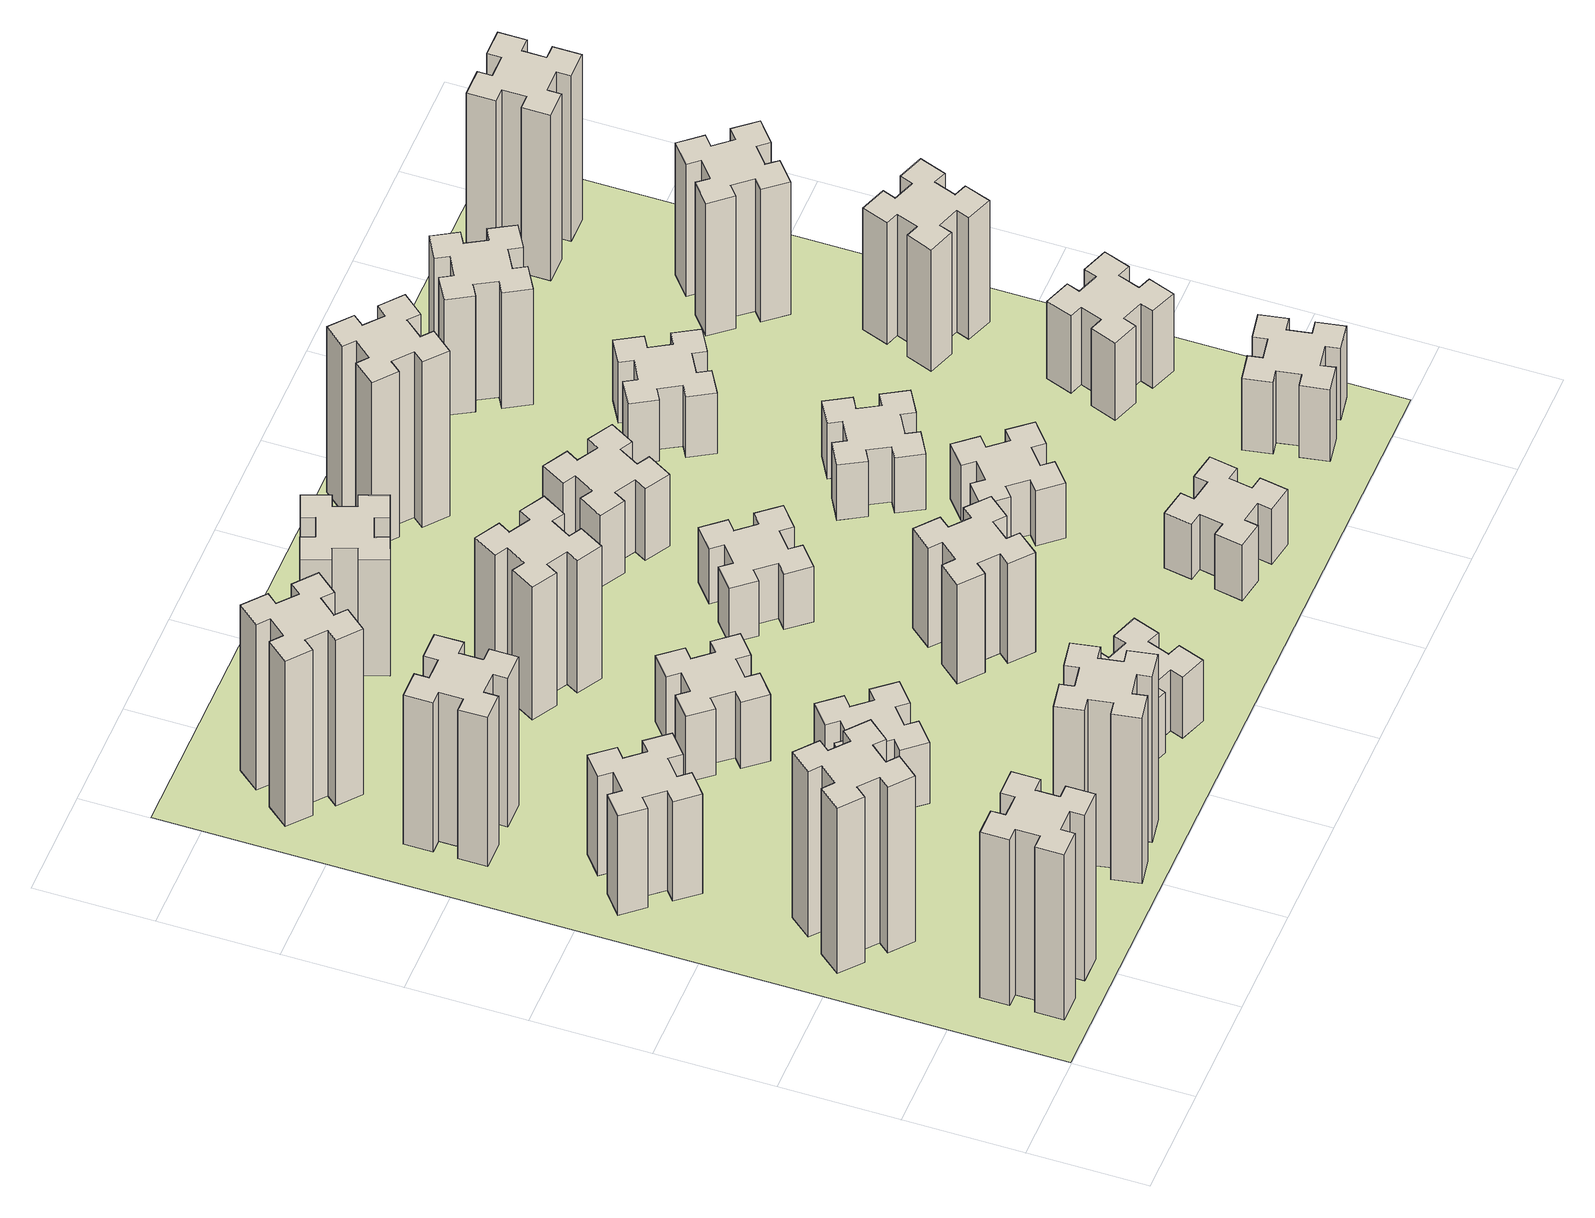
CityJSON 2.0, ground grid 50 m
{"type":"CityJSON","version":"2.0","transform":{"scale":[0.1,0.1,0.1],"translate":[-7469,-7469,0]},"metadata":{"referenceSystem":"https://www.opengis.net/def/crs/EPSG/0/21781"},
"CityObjects":{
"building1":{"type":"Building","attributes":{"class":"1000","function":"1000","usage":"1000","yearOfConstruction":2016,"roofType":"1000","measuredHeight":90,"storeysAboveGround":30,"storeysBelowGround":0},"geometry":[{"type":"Solid","lod":"1","boundaries":[[[[0,1,2,3,4,5,6,7,8,9,10,11,12,13,14,15,16,17,18,19]],[[17,16,20,21]],[[16,15,22,20]],[[15,14,23,22]],[[14,13,24,23]],[[13,12,25,24]],[[12,11,26,25]],[[11,10,27,26]],[[10,9,28,27]],[[9,8,29,28]],[[8,7,30,29]],[[7,6,31,30]],[[6,5,32,31]],[[5,4,33,32]],[[4,3,34,33]],[[3,2,35,34]],[[2,1,36,35]],[[1,0,37,36]],[[0,19,38,37]],[[19,18,39,38]],[[18,17,21,39]],[[24,25,26,27,28,29,30,31,32,33,34,35,36,37,38,39,21,20,22,23]]]]}]},
"building2":{"type":"Building","attributes":{"class":"1000","function":"1000","usage":"1000","yearOfConstruction":2016,"roofType":"1000","measuredHeight":90,"storeysAboveGround":30,"storeysBelowGround":0},"geometry":[{"type":"Solid","lod":"1","boundaries":[[[[40,41,42,43,44,45,46,47,48,49,50,51,52,53,54,55,56,57,58,59]],[[57,56,60,61]],[[56,55,62,60]],[[55,54,63,62]],[[54,53,64,63]],[[53,52,65,64]],[[52,51,66,65]],[[51,50,67,66]],[[50,49,68,67]],[[49,48,69,68]],[[48,47,70,69]],[[47,46,71,70]],[[46,45,72,71]],[[45,44,73,72]],[[44,43,74,73]],[[43,42,75,74]],[[42,41,76,75]],[[41,40,77,76]],[[40,59,78,77]],[[59,58,79,78]],[[58,57,61,79]],[[64,65,66,67,68,69,70,71,72,73,74,75,76,77,78,79,61,60,62,63]]]]}]},
"building3":{"type":"Building","attributes":{"class":"1000","function":"1000","usage":"1000","yearOfConstruction":2016,"roofType":"1000","measuredHeight":54,"storeysAboveGround":30,"storeysBelowGround":0},"geometry":[{"type":"Solid","lod":"1","boundaries":[[[[80,81,82,83,84,85,86,87,88,89,90,91,92,93,94,95,96,97,98,99]],[[97,96,100,101]],[[96,95,102,100]],[[95,94,103,102]],[[94,93,104,103]],[[93,92,105,104]],[[92,91,106,105]],[[91,90,107,106]],[[90,89,108,107]],[[89,88,109,108]],[[88,87,110,109]],[[87,86,111,110]],[[86,85,112,111]],[[85,84,113,112]],[[84,83,114,113]],[[83,82,115,114]],[[82,81,116,115]],[[81,80,117,116]],[[80,99,118,117]],[[99,98,119,118]],[[98,97,101,119]],[[104,105,106,107,108,109,110,111,112,113,114,115,116,117,118,119,101,100,102,103]]]]}]},
"building4":{"type":"Building","attributes":{"class":"1000","function":"1000","usage":"1000","yearOfConstruction":2016,"roofType":"1000","measuredHeight":81,"storeysAboveGround":30,"storeysBelowGround":0},"geometry":[{"type":"Solid","lod":"1","boundaries":[[[[120,121,122,123,124,125,126,127,128,129,130,131,132,133,134,135,136,137,138,139]],[[137,136,140,141]],[[136,135,142,140]],[[135,134,143,142]],[[134,133,144,143]],[[133,132,145,144]],[[132,131,146,145]],[[131,130,147,146]],[[130,129,148,147]],[[129,128,149,148]],[[128,127,150,149]],[[127,126,151,150]],[[126,125,152,151]],[[125,124,153,152]],[[124,123,154,153]],[[123,122,155,154]],[[122,121,156,155]],[[121,120,157,156]],[[120,139,158,157]],[[139,138,159,158]],[[138,137,141,159]],[[144,145,146,147,148,149,150,151,152,153,154,155,156,157,158,159,141,140,142,143]]]]}]},
"building5":{"type":"Building","attributes":{"class":"1000","function":"1000","usage":"1000","yearOfConstruction":2016,"roofType":"1000","measuredHeight":90,"storeysAboveGround":30,"storeysBelowGround":0},"geometry":[{"type":"Solid","lod":"1","boundaries":[[[[160,161,162,163,164,165,166,167,168,169,170,171,172,173,174,175,176,177,178,179]],[[177,176,180,181]],[[176,175,182,180]],[[175,174,183,182]],[[174,173,184,183]],[[173,172,185,184]],[[172,171,186,185]],[[171,170,187,186]],[[170,169,188,187]],[[169,168,189,188]],[[168,167,190,189]],[[167,166,191,190]],[[166,165,192,191]],[[165,164,193,192]],[[164,163,194,193]],[[163,162,195,194]],[[162,161,196,195]],[[161,160,197,196]],[[160,179,198,197]],[[179,178,199,198]],[[178,177,181,199]],[[184,185,186,187,188,189,190,191,192,193,194,195,196,197,198,199,181,180,182,183]]]]}]},
"building6":{"type":"Building","attributes":{"class":"1000","function":"1000","usage":"1000","yearOfConstruction":2016,"roofType":"1000","measuredHeight":90,"storeysAboveGround":30,"storeysBelowGround":0},"geometry":[{"type":"Solid","lod":"1","boundaries":[[[[200,201,202,203,204,205,206,207,208,209,210,211,212,213,214,215,216,217,218,219]],[[217,216,220,221]],[[216,215,222,220]],[[215,214,223,222]],[[214,213,224,223]],[[213,212,225,224]],[[212,211,226,225]],[[211,210,227,226]],[[210,209,228,227]],[[209,208,229,228]],[[208,207,230,229]],[[207,206,231,230]],[[206,205,232,231]],[[205,204,233,232]],[[204,203,234,233]],[[203,202,235,234]],[[202,201,236,235]],[[201,200,237,236]],[[200,219,238,237]],[[219,218,239,238]],[[218,217,221,239]],[[224,225,226,227,228,229,230,231,232,233,234,235,236,237,238,239,221,220,222,223]]]]}]},
"building7":{"type":"Building","attributes":{"class":"1000","function":"1000","usage":"1000","yearOfConstruction":2016,"roofType":"1000","measuredHeight":33,"storeysAboveGround":30,"storeysBelowGround":0},"geometry":[{"type":"Solid","lod":"1","boundaries":[[[[240,241,242,243,244,245,246,247,248,249,250,251,252,253,254,255,256,257,258,259]],[[257,256,260,261]],[[256,255,262,260]],[[255,254,263,262]],[[254,253,264,263]],[[253,252,265,264]],[[252,251,266,265]],[[251,250,267,266]],[[250,249,268,267]],[[249,248,269,268]],[[248,247,270,269]],[[247,246,271,270]],[[246,245,272,271]],[[245,244,273,272]],[[244,243,274,273]],[[243,242,275,274]],[[242,241,276,275]],[[241,240,277,276]],[[240,259,278,277]],[[259,258,279,278]],[[258,257,261,279]],[[264,265,266,267,268,269,270,271,272,273,274,275,276,277,278,279,261,260,262,263]]]]}]},
"building8":{"type":"Building","attributes":{"class":"1000","function":"1000","usage":"1000","yearOfConstruction":2016,"roofType":"1000","measuredHeight":36,"storeysAboveGround":30,"storeysBelowGround":0},"geometry":[{"type":"Solid","lod":"1","boundaries":[[[[280,281,282,283,284,285,286,287,288,289,290,291,292,293,294,295,296,297,298,299]],[[297,296,300,301]],[[296,295,302,300]],[[295,294,303,302]],[[294,293,304,303]],[[293,292,305,304]],[[292,291,306,305]],[[291,290,307,306]],[[290,289,308,307]],[[289,288,309,308]],[[288,287,310,309]],[[287,286,311,310]],[[286,285,312,311]],[[285,284,313,312]],[[284,283,314,313]],[[283,282,315,314]],[[282,281,316,315]],[[281,280,317,316]],[[280,299,318,317]],[[299,298,319,318]],[[298,297,301,319]],[[304,305,306,307,308,309,310,311,312,313,314,315,316,317,318,319,301,300,302,303]]]]}]},
"building9":{"type":"Building","attributes":{"class":"1000","function":"1000","usage":"1000","yearOfConstruction":2016,"roofType":"1000","measuredHeight":33,"storeysAboveGround":30,"storeysBelowGround":0},"geometry":[{"type":"Solid","lod":"1","boundaries":[[[[320,321,322,323,324,325,326,327,328,329,330,331,332,333,334,335,336,337,338,339]],[[337,336,340,341]],[[336,335,342,340]],[[335,334,343,342]],[[334,333,344,343]],[[333,332,345,344]],[[332,331,346,345]],[[331,330,347,346]],[[330,329,348,347]],[[329,328,349,348]],[[328,327,350,349]],[[327,326,351,350]],[[326,325,352,351]],[[325,324,353,352]],[[324,323,354,353]],[[323,322,355,354]],[[322,321,356,355]],[[321,320,357,356]],[[320,339,358,357]],[[339,338,359,358]],[[338,337,341,359]],[[344,345,346,347,348,349,350,351,352,353,354,355,356,357,358,359,341,340,342,343]]]]}]},
"building10":{"type":"Building","attributes":{"class":"1000","function":"1000","usage":"1000","yearOfConstruction":2016,"roofType":"1000","measuredHeight":72,"storeysAboveGround":30,"storeysBelowGround":0},"geometry":[{"type":"Solid","lod":"1","boundaries":[[[[360,361,362,363,364,365,366,367,368,369,370,371,372,373,374,375,376,377,378,379]],[[377,376,380,381]],[[376,375,382,380]],[[375,374,383,382]],[[374,373,384,383]],[[373,372,385,384]],[[372,371,386,385]],[[371,370,387,386]],[[370,369,388,387]],[[369,368,389,388]],[[368,367,390,389]],[[367,366,391,390]],[[366,365,392,391]],[[365,364,393,392]],[[364,363,394,393]],[[363,362,395,394]],[[362,361,396,395]],[[361,360,397,396]],[[360,379,398,397]],[[379,378,399,398]],[[378,377,381,399]],[[384,385,386,387,388,389,390,391,392,393,394,395,396,397,398,399,381,380,382,383]]]]}]},
"building11":{"type":"Building","attributes":{"class":"1000","function":"1000","usage":"1000","yearOfConstruction":2016,"roofType":"1000","measuredHeight":63,"storeysAboveGround":30,"storeysBelowGround":0},"geometry":[{"type":"Solid","lod":"1","boundaries":[[[[400,401,402,403,404,405,406,407,408,409,410,411,412,413,414,415,416,417,418,419]],[[417,416,420,421]],[[416,415,422,420]],[[415,414,423,422]],[[414,413,424,423]],[[413,412,425,424]],[[412,411,426,425]],[[411,410,427,426]],[[410,409,428,427]],[[409,408,429,428]],[[408,407,430,429]],[[407,406,431,430]],[[406,405,432,431]],[[405,404,433,432]],[[404,403,434,433]],[[403,402,435,434]],[[402,401,436,435]],[[401,400,437,436]],[[400,419,438,437]],[[419,418,439,438]],[[418,417,421,439]],[[424,425,426,427,428,429,430,431,432,433,434,435,436,437,438,439,421,420,422,423]]]]}]},
"building12":{"type":"Building","attributes":{"class":"1000","function":"1000","usage":"1000","yearOfConstruction":2016,"roofType":"1000","measuredHeight":54,"storeysAboveGround":30,"storeysBelowGround":0},"geometry":[{"type":"Solid","lod":"1","boundaries":[[[[440,441,442,443,444,445,446,447,448,449,450,451,452,453,454,455,456,457,458,459]],[[457,456,460,461]],[[456,455,462,460]],[[455,454,463,462]],[[454,453,464,463]],[[453,452,465,464]],[[452,451,466,465]],[[451,450,467,466]],[[450,449,468,467]],[[449,448,469,468]],[[448,447,470,469]],[[447,446,471,470]],[[446,445,472,471]],[[445,444,473,472]],[[444,443,474,473]],[[443,442,475,474]],[[442,441,476,475]],[[441,440,477,476]],[[440,459,478,477]],[[459,458,479,478]],[[458,457,461,479]],[[464,465,466,467,468,469,470,471,472,473,474,475,476,477,478,479,461,460,462,463]]]]}]},
"building13":{"type":"Building","attributes":{"class":"1000","function":"1000","usage":"1000","yearOfConstruction":2016,"roofType":"1000","measuredHeight":30,"storeysAboveGround":30,"storeysBelowGround":0},"geometry":[{"type":"Solid","lod":"1","boundaries":[[[[480,481,482,483,484,485,486,487,488,489,490,491,492,493,494,495,496,497,498,499]],[[497,496,500,501]],[[496,495,502,500]],[[495,494,503,502]],[[494,493,504,503]],[[493,492,505,504]],[[492,491,506,505]],[[491,490,507,506]],[[490,489,508,507]],[[489,488,509,508]],[[488,487,510,509]],[[487,486,511,510]],[[486,485,512,511]],[[485,484,513,512]],[[484,483,514,513]],[[483,482,515,514]],[[482,481,516,515]],[[481,480,517,516]],[[480,499,518,517]],[[499,498,519,518]],[[498,497,501,519]],[[504,505,506,507,508,509,510,511,512,513,514,515,516,517,518,519,501,500,502,503]]]]}]},
"building14":{"type":"Building","attributes":{"class":"1000","function":"1000","usage":"1000","yearOfConstruction":2016,"roofType":"1000","measuredHeight":39,"storeysAboveGround":30,"storeysBelowGround":0},"geometry":[{"type":"Solid","lod":"1","boundaries":[[[[520,521,522,523,524,525,526,527,528,529,530,531,532,533,534,535,536,537,538,539]],[[537,536,540,541]],[[536,535,542,540]],[[535,534,543,542]],[[534,533,544,543]],[[533,532,545,544]],[[532,531,546,545]],[[531,530,547,546]],[[530,529,548,547]],[[529,528,549,548]],[[528,527,550,549]],[[527,526,551,550]],[[526,525,552,551]],[[525,524,553,552]],[[524,523,554,553]],[[523,522,555,554]],[[522,521,556,555]],[[521,520,557,556]],[[520,539,558,557]],[[539,538,559,558]],[[538,537,541,559]],[[544,545,546,547,548,549,550,551,552,553,554,555,556,557,558,559,541,540,542,543]]]]}]},
"building15":{"type":"Building","attributes":{"class":"1000","function":"1000","usage":"1000","yearOfConstruction":2016,"roofType":"1000","measuredHeight":30,"storeysAboveGround":30,"storeysBelowGround":0},"geometry":[{"type":"Solid","lod":"1","boundaries":[[[[560,561,562,563,564,565,566,567,568,569,570,571,572,573,574,575,576,577,578,579]],[[577,576,580,581]],[[576,575,582,580]],[[575,574,583,582]],[[574,573,584,583]],[[573,572,585,584]],[[572,571,586,585]],[[571,570,587,586]],[[570,569,588,587]],[[569,568,589,588]],[[568,567,590,589]],[[567,566,591,590]],[[566,565,592,591]],[[565,564,593,592]],[[564,563,594,593]],[[563,562,595,594]],[[562,561,596,595]],[[561,560,597,596]],[[560,579,598,597]],[[579,578,599,598]],[[578,577,581,599]],[[584,585,586,587,588,589,590,591,592,593,594,595,596,597,598,599,581,580,582,583]]]]}]},
"building16":{"type":"Building","attributes":{"class":"1000","function":"1000","usage":"1000","yearOfConstruction":2016,"roofType":"1000","measuredHeight":90,"storeysAboveGround":30,"storeysBelowGround":0},"geometry":[{"type":"Solid","lod":"1","boundaries":[[[[600,601,602,603,604,605,606,607,608,609,610,611,612,613,614,615,616,617,618,619]],[[617,616,620,621]],[[616,615,622,620]],[[615,614,623,622]],[[614,613,624,623]],[[613,612,625,624]],[[612,611,626,625]],[[611,610,627,626]],[[610,609,628,627]],[[609,608,629,628]],[[608,607,630,629]],[[607,606,631,630]],[[606,605,632,631]],[[605,604,633,632]],[[604,603,634,633]],[[603,602,635,634]],[[602,601,636,635]],[[601,600,637,636]],[[600,619,638,637]],[[619,618,639,638]],[[618,617,621,639]],[[624,625,626,627,628,629,630,631,632,633,634,635,636,637,638,639,621,620,622,623]]]]}]},
"building17":{"type":"Building","attributes":{"class":"1000","function":"1000","usage":"1000","yearOfConstruction":2016,"roofType":"1000","measuredHeight":30,"storeysAboveGround":30,"storeysBelowGround":0},"geometry":[{"type":"Solid","lod":"1","boundaries":[[[[640,641,642,643,644,645,646,647,648,649,650,651,652,653,654,655,656,657,658,659]],[[657,656,660,661]],[[656,655,662,660]],[[655,654,663,662]],[[654,653,664,663]],[[653,652,665,664]],[[652,651,666,665]],[[651,650,667,666]],[[650,649,668,667]],[[649,648,669,668]],[[648,647,670,669]],[[647,646,671,670]],[[646,645,672,671]],[[645,644,673,672]],[[644,643,674,673]],[[643,642,675,674]],[[642,641,676,675]],[[641,640,677,676]],[[640,659,678,677]],[[659,658,679,678]],[[658,657,661,679]],[[664,665,666,667,668,669,670,671,672,673,674,675,676,677,678,679,661,660,662,663]]]]}]},
"building18":{"type":"Building","attributes":{"class":"1000","function":"1000","usage":"1000","yearOfConstruction":2016,"roofType":"1000","measuredHeight":30,"storeysAboveGround":30,"storeysBelowGround":0},"geometry":[{"type":"Solid","lod":"1","boundaries":[[[[680,681,682,683,684,685,686,687,688,689,690,691,692,693,694,695,696,697,698,699]],[[697,696,700,701]],[[696,695,702,700]],[[695,694,703,702]],[[694,693,704,703]],[[693,692,705,704]],[[692,691,706,705]],[[691,690,707,706]],[[690,689,708,707]],[[689,688,709,708]],[[688,687,710,709]],[[687,686,711,710]],[[686,685,712,711]],[[685,684,713,712]],[[684,683,714,713]],[[683,682,715,714]],[[682,681,716,715]],[[681,680,717,716]],[[680,699,718,717]],[[699,698,719,718]],[[698,697,701,719]],[[704,705,706,707,708,709,710,711,712,713,714,715,716,717,718,719,701,700,702,703]]]]}]},
"building19":{"type":"Building","attributes":{"class":"1000","function":"1000","usage":"1000","yearOfConstruction":2016,"roofType":"1000","measuredHeight":33,"storeysAboveGround":30,"storeysBelowGround":0},"geometry":[{"type":"Solid","lod":"1","boundaries":[[[[720,721,722,723,724,725,726,727,728,729,730,731,732,733,734,735,736,737,738,739]],[[737,736,740,741]],[[736,735,742,740]],[[735,734,743,742]],[[734,733,744,743]],[[733,732,745,744]],[[732,731,746,745]],[[731,730,747,746]],[[730,729,748,747]],[[729,728,749,748]],[[728,727,750,749]],[[727,726,751,750]],[[726,725,752,751]],[[725,724,753,752]],[[724,723,754,753]],[[723,722,755,754]],[[722,721,756,755]],[[721,720,757,756]],[[720,739,758,757]],[[739,738,759,758]],[[738,737,741,759]],[[744,745,746,747,748,749,750,751,752,753,754,755,756,757,758,759,741,740,742,743]]]]}]},
"building20":{"type":"Building","attributes":{"class":"1000","function":"1000","usage":"1000","yearOfConstruction":2016,"roofType":"1000","measuredHeight":39,"storeysAboveGround":30,"storeysBelowGround":0},"geometry":[{"type":"Solid","lod":"1","boundaries":[[[[760,761,762,763,764,765,766,767,768,769,770,771,772,773,774,775,776,777,778,779]],[[777,776,780,781]],[[776,775,782,780]],[[775,774,783,782]],[[774,773,784,783]],[[773,772,785,784]],[[772,771,786,785]],[[771,770,787,786]],[[770,769,788,787]],[[769,768,789,788]],[[768,767,790,789]],[[767,766,791,790]],[[766,765,792,791]],[[765,764,793,792]],[[764,763,794,793]],[[763,762,795,794]],[[762,761,796,795]],[[761,760,797,796]],[[760,779,798,797]],[[779,778,799,798]],[[778,777,781,799]],[[784,785,786,787,788,789,790,791,792,793,794,795,796,797,798,799,781,780,782,783]]]]}]},
"building21":{"type":"Building","attributes":{"class":"1000","function":"1000","usage":"1000","yearOfConstruction":2016,"roofType":"1000","measuredHeight":63,"storeysAboveGround":30,"storeysBelowGround":0},"geometry":[{"type":"Solid","lod":"1","boundaries":[[[[800,801,802,803,804,805,806,807,808,809,810,811,812,813,814,815,816,817,818,819]],[[817,816,820,821]],[[816,815,822,820]],[[815,814,823,822]],[[814,813,824,823]],[[813,812,825,824]],[[812,811,826,825]],[[811,810,827,826]],[[810,809,828,827]],[[809,808,829,828]],[[808,807,830,829]],[[807,806,831,830]],[[806,805,832,831]],[[805,804,833,832]],[[804,803,834,833]],[[803,802,835,834]],[[802,801,836,835]],[[801,800,837,836]],[[800,819,838,837]],[[819,818,839,838]],[[818,817,821,839]],[[824,825,826,827,828,829,830,831,832,833,834,835,836,837,838,839,821,820,822,823]]]]}]},
"building22":{"type":"Building","attributes":{"class":"1000","function":"1000","usage":"1000","yearOfConstruction":2016,"roofType":"1000","measuredHeight":42,"storeysAboveGround":30,"storeysBelowGround":0},"geometry":[{"type":"Solid","lod":"1","boundaries":[[[[840,841,842,843,844,845,846,847,848,849,850,851,852,853,854,855,856,857,858,859]],[[857,856,860,861]],[[856,855,862,860]],[[855,854,863,862]],[[854,853,864,863]],[[853,852,865,864]],[[852,851,866,865]],[[851,850,867,866]],[[850,849,868,867]],[[849,848,869,868]],[[848,847,870,869]],[[847,846,871,870]],[[846,845,872,871]],[[845,844,873,872]],[[844,843,874,873]],[[843,842,875,874]],[[842,841,876,875]],[[841,840,877,876]],[[840,859,878,877]],[[859,858,879,878]],[[858,857,861,879]],[[864,865,866,867,868,869,870,871,872,873,874,875,876,877,878,879,861,860,862,863]]]]}]},
"building23":{"type":"Building","attributes":{"class":"1000","function":"1000","usage":"1000","yearOfConstruction":2016,"roofType":"1000","measuredHeight":66,"storeysAboveGround":30,"storeysBelowGround":0},"geometry":[{"type":"Solid","lod":"1","boundaries":[[[[880,881,882,883,884,885,886,887,888,889,890,891,892,893,894,895,896,897,898,899]],[[897,896,900,901]],[[896,895,902,900]],[[895,894,903,902]],[[894,893,904,903]],[[893,892,905,904]],[[892,891,906,905]],[[891,890,907,906]],[[890,889,908,907]],[[889,888,909,908]],[[888,887,910,909]],[[887,886,911,910]],[[886,885,912,911]],[[885,884,913,912]],[[884,883,914,913]],[[883,882,915,914]],[[882,881,916,915]],[[881,880,917,916]],[[880,899,918,917]],[[899,898,919,918]],[[898,897,901,919]],[[904,905,906,907,908,909,910,911,912,913,914,915,916,917,918,919,901,900,902,903]]]]}]},
"building24":{"type":"Building","attributes":{"class":"1000","function":"1000","usage":"1000","yearOfConstruction":2016,"roofType":"1000","measuredHeight":72,"storeysAboveGround":30,"storeysBelowGround":0},"geometry":[{"type":"Solid","lod":"1","boundaries":[[[[920,921,922,923,924,925,926,927,928,929,930,931,932,933,934,935,936,937,938,939]],[[937,936,940,941]],[[936,935,942,940]],[[935,934,943,942]],[[934,933,944,943]],[[933,932,945,944]],[[932,931,946,945]],[[931,930,947,946]],[[930,929,948,947]],[[929,928,949,948]],[[928,927,950,949]],[[927,926,951,950]],[[926,925,952,951]],[[925,924,953,952]],[[924,923,954,953]],[[923,922,955,954]],[[922,921,956,955]],[[921,920,957,956]],[[920,939,958,957]],[[939,938,959,958]],[[938,937,941,959]],[[944,945,946,947,948,949,950,951,952,953,954,955,956,957,958,959,941,940,942,943]]]]}]},
"building25":{"type":"Building","attributes":{"class":"1000","function":"1000","usage":"1000","yearOfConstruction":2016,"roofType":"1000","measuredHeight":90,"storeysAboveGround":30,"storeysBelowGround":0},"geometry":[{"type":"Solid","lod":"1","boundaries":[[[[960,961,962,963,964,965,966,967,968,969,970,971,972,973,974,975,976,977,978,979]],[[977,976,980,981]],[[976,975,982,980]],[[975,974,983,982]],[[974,973,984,983]],[[973,972,985,984]],[[972,971,986,985]],[[971,970,987,986]],[[970,969,988,987]],[[969,968,989,988]],[[968,967,990,989]],[[967,966,991,990]],[[966,965,992,991]],[[965,964,993,992]],[[964,963,994,993]],[[963,962,995,994]],[[962,961,996,995]],[[961,960,997,996]],[[960,979,998,997]],[[979,978,999,998]],[[978,977,981,999]],[[984,985,986,987,988,989,990,991,992,993,994,995,996,997,998,999,981,980,982,983]]]]}]},
"landuse1":{"type":"LandUse","attributes":{"name":"plot1","function":"1010"},"geometry":[{"type":"MultiSurface","lod":"1","boundaries":[[[1000,1001,1002,1003]]]}]}
},
"vertices":[
[265,325,0],[265,225,0],[205,225,0],[205,105,0],[325,105,0],[325,165,0],[425,165,0],[425,105,0],[545,105,0],[545,225,0],[485,225,0],[485,325,0],[545,325,0],[545,445,0],[425,445,0],[425,385,0],[325,385,0],[325,445,0],[205,445,0],[205,325,0],[325,385,900],[325,445,900],[425,385,900],[425,445,900],[545,445,900],[545,325,900],[485,325,900],[485,225,900],[545,225,900],[545,105,900],[425,105,900],[425,165,900],[325,165,900],[325,105,900],[205,105,900],[205,225,900],[265,225,900],[265,325,900],[205,325,900],[205,445,900],
[484,1067,0],[408,1132,0],[446,1178,0],[354,1255,0],[277,1163,0],[323,1124,0],[259,1048,0],[213,1086,0],[136,994,0],[228,917,0],[266,963,0],[343,899,0],[304,853,0],[396,776,0],[473,868,0],[427,906,0],[492,983,0],[538,944,0],[615,1036,0],[523,1113,0],[492,983,900],[538,944,900],[427,906,900],[473,868,900],[396,776,900],[304,853,900],[343,899,900],[266,963,900],[228,917,900],[136,994,900],[213,1086,900],[259,1048,900],[323,1124,900],[277,1163,900],[354,1255,900],[446,1178,900],[408,1132,900],[484,1067,900],[523,1113,900],[615,1036,900],
[492,1888,0],[427,1964,0],[473,2003,0],[396,2095,0],[304,2018,0],[343,1972,0],[266,1907,0],[228,1953,0],[136,1876,0],[213,1784,0],[259,1823,0],[323,1746,0],[277,1708,0],[354,1616,0],[446,1693,0],[408,1739,0],[484,1803,0],[523,1757,0],[615,1834,0],[538,1926,0],[484,1803,540],[523,1757,540],[408,1739,540],[446,1693,540],[354,1616,540],[277,1708,540],[323,1746,540],[259,1823,540],[213,1784,540],[136,1876,540],[228,1953,540],[266,1907,540],[343,1972,540],[304,2018,540],[396,2095,540],[473,2003,540],[427,1964,540],[492,1888,540],[538,1926,540],[615,1834,540],
[485,2545,0],[485,2645,0],[545,2645,0],[545,2765,0],[425,2765,0],[425,2705,0],[325,2705,0],[325,2765,0],[205,2765,0],[205,2645,0],[265,2645,0],[265,2545,0],[205,2545,0],[205,2425,0],[325,2425,0],[325,2485,0],[425,2485,0],[425,2425,0],[545,2425,0],[545,2545,0],[425,2485,810],[425,2425,810],[325,2485,810],[325,2425,810],[205,2425,810],[205,2545,810],[265,2545,810],[265,2645,810],[205,2645,810],[205,2765,810],[325,2765,810],[325,2705,810],[425,2705,810],[425,2765,810],[545,2765,810],[545,2645,810],[485,2645,810],[485,2545,810],[545,2545,810],[545,2425,810],
[1085,158,0],[1184,176,0],[1194,117,0],[1312,137,0],[1291,256,0],[1232,245,0],[1215,344,0],[1274,354,0],[1253,472,0],[1135,451,0],[1145,392,0],[1047,375,0],[1037,434,0],[918,413,0],[939,295,0],[998,305,0],[1016,207,0],[957,197,0],[977,78,0],[1096,99,0],[1016,207,900],[957,197,900],[998,305,900],[939,295,900],[918,413,900],[1037,434,900],[1047,375,900],[1145,392,900],[1135,451,900],[1253,472,900],[1274,354,900],[1215,344,900],[1232,245,900],[1291,256,900],[1312,137,900],[1194,117,900],[1184,176,900],[1085,158,900],[1096,99,900],[977,78,900],
[484,3287,0],[408,3352,0],[446,3398,0],[354,3475,0],[277,3383,0],[323,3344,0],[259,3268,0],[213,3306,0],[136,3214,0],[228,3137,0],[266,3183,0],[343,3119,0],[304,3073,0],[396,2996,0],[473,3088,0],[427,3126,0],[492,3203,0],[538,3164,0],[615,3256,0],[523,3333,0],[492,3203,900],[538,3164,900],[427,3126,900],[473,3088,900],[396,2996,900],[304,3073,900],[343,3119,900],[266,3183,900],[228,3137,900],[136,3214,900],[213,3306,900],[259,3268,900],[323,3344,900],[277,3383,900],[354,3475,900],[446,3398,900],[408,3352,900],[484,3287,900],[523,3333,900],[615,3256,900],
[1083,1332,0],[1006,1267,0],[968,1313,0],[876,1236,0],[953,1144,0],[999,1183,0],[1063,1106,0],[1017,1068,0],[1094,976,0],[1186,1053,0],[1148,1099,0],[1224,1163,0],[1263,1117,0],[1355,1194,0],[1278,1286,0],[1232,1248,0],[1167,1324,0],[1213,1363,0],[1136,1455,0],[1044,1378,0],[1167,1324,330],[1213,1363,330],[1232,1248,330],[1278,1286,330],[1355,1194,330],[1263,1117,330],[1224,1163,330],[1148,1099,330],[1186,1053,330],[1094,976,330],[1017,1068,330],[1063,1106,330],[999,1183,330],[953,1144,330],[876,1236,330],[968,1313,330],[1006,1267,330],[1083,1332,330],[1044,1378,330],[1136,1455,330],
[1083,1972,0],[1006,1907,0],[968,1953,0],[876,1876,0],[953,1784,0],[999,1823,0],[1063,1746,0],[1017,1708,0],[1094,1616,0],[1186,1693,0],[1148,1739,0],[1224,1803,0],[1263,1757,0],[1355,1834,0],[1278,1926,0],[1232,1888,0],[1167,1964,0],[1213,2003,0],[1136,2095,0],[1044,2018,0],[1167,1964,360],[1213,2003,360],[1232,1888,360],[1278,1926,360],[1355,1834,360],[1263,1757,360],[1224,1803,360],[1148,1739,360],[1186,1693,360],[1094,1616,360],[1017,1708,360],[1063,1746,360],[999,1823,360],[953,1784,360],[876,1876,360],[968,1953,360],[1006,1907,360],[1083,1972,360],[1044,2018,360],[1136,2095,360],
[1669,460,0],[1635,366,0],[1579,387,0],[1537,274,0],[1650,233,0],[1671,289,0],[1765,255,0],[1744,199,0],[1857,157,0],[1898,270,0],[1842,291,0],[1876,385,0],[1932,364,0],[1973,477,0],[1860,518,0],[1840,462,0],[1746,496,0],[1767,552,0],[1654,593,0],[1613,480,0],[1746,496,330],[1767,552,330],[1840,462,330],[1860,518,330],[1973,477,330],[1932,364,330],[1876,385,330],[1842,291,330],[1898,270,330],[1857,157,330],[1744,199,330],[1765,255,330],[1671,289,330],[1650,233,330],[1537,274,330],[1579,387,330],[1635,366,330],[1669,460,330],[1613,480,330],[1654,593,330],
[1314,2666,0],[1227,2716,0],[1257,2768,0],[1153,2828,0],[1093,2724,0],[1145,2694,0],[1095,2607,0],[1043,2637,0],[983,2533,0],[1087,2473,0],[1117,2525,0],[1204,2475,0],[1174,2423,0],[1278,2363,0],[1338,2467,0],[1286,2497,0],[1336,2584,0],[1388,2554,0],[1448,2658,0],[1344,2718,0],[1336,2584,720],[1388,2554,720],[1286,2497,720],[1338,2467,720],[1278,2363,720],[1174,2423,720],[1204,2475,720],[1117,2525,720],[1087,2473,720],[983,2533,720],[1043,2637,720],[1095,2607,720],[1145,2694,720],[1093,2724,720],[1153,2828,720],[1257,2768,720],[1227,2716,720],[1314,2666,720],[1344,2718,720],[1448,2658,720],
[1125,3456,0],[1031,3422,0],[1010,3478,0],[897,3437,0],[939,3324,0],[995,3345,0],[1029,3251,0],[973,3230,0],[1014,3117,0],[1127,3159,0],[1106,3215,0],[1200,3249,0],[1220,3193,0],[1333,3234,0],[1292,3347,0],[1236,3326,0],[1202,3420,0],[1258,3440,0],[1217,3553,0],[1104,3512,0],[1202,3420,630],[1258,3440,630],[1236,3326,630],[1292,3347,630],[1333,3234,630],[1220,3193,630],[1200,3249,630],[1106,3215,630],[1127,3159,630],[1014,3117,630],[973,3230,630],[1029,3251,630],[995,3345,630],[939,3324,630],[897,3437,630],[1010,3478,630],[1031,3422,630],[1125,3456,630],[1104,3512,630],[1217,3553,630],
[1846,1063,0],[1923,999,0],[1884,953,0],[1976,876,0],[2053,968,0],[2007,1006,0],[2072,1083,0],[2118,1044,0],[2195,1136,0],[2103,1213,0],[2064,1167,0],[1988,1232,0],[2026,1278,0],[1934,1355,0],[1857,1263,0],[1903,1224,0],[1839,1148,0],[1793,1186,0],[1716,1094,0],[1808,1017,0],[1839,1148,540],[1793,1186,540],[1903,1224,540],[1857,1263,540],[1934,1355,540],[2026,1278,540],[1988,1232,540],[2064,1167,540],[2103,1213,540],[2195,1136,540],[2118,1044,540],[2072,1083,540],[2007,1006,540],[2053,968,540],[1976,876,540],[1884,953,540],[1923,999,540],[1846,1063,540],[1808,1017,540],[1716,1094,540],
[1972,1988,0],[1907,2064,0],[1953,2103,0],[1876,2195,0],[1784,2118,0],[1823,2072,0],[1746,2007,0],[1708,2053,0],[1616,1976,0],[1693,1884,0],[1739,1923,0],[1803,1846,0],[1757,1808,0],[1834,1716,0],[1926,1793,0],[1888,1839,0],[1964,1903,0],[2003,1857,0],[2095,1934,0],[2018,2026,0],[1964,1903,300],[2003,1857,300],[1888,1839,300],[1926,1793,300],[1834,1716,300],[1757,1808,300],[1803,1846,300],[1739,1923,300],[1693,1884,300],[1616,1976,300],[1708,2053,300],[1746,2007,300],[1823,2072,300],[1784,2118,300],[1876,2195,300],[1953,2103,300],[1907,2064,300],[1972,1988,300],[2018,2026,300],[2095,1934,300],
[2026,2497,0],[2076,2584,0],[2128,2554,0],[2188,2658,0],[2084,2718,0],[2054,2666,0],[1967,2716,0],[1997,2768,0],[1893,2828,0],[1833,2724,0],[1885,2694,0],[1835,2607,0],[1783,2637,0],[1723,2533,0],[1827,2473,0],[1857,2525,0],[1944,2475,0],[1914,2423,0],[2018,2363,0],[2078,2467,0],[1944,2475,390],[1914,2423,390],[1857,2525,390],[1827,2473,390],[1723,2533,390],[1783,2637,390],[1835,2607,390],[1885,2694,390],[1833,2724,390],[1893,2828,390],[1997,2768,390],[1967,2716,390],[2054,2666,390],[2084,2718,390],[2188,2658,390],[2128,2554,390],[2076,2584,390],[2026,2497,390],[2078,2467,390],[2018,2363,390],
[2596,444,0],[2578,345,0],[2519,356,0],[2498,237,0],[2617,217,0],[2627,276,0],[2725,258,0],[2715,199,0],[2833,178,0],[2854,297,0],[2795,307,0],[2812,405,0],[2871,395,0],[2892,513,0],[2774,534,0],[2764,475,0],[2665,492,0],[2676,551,0],[2557,572,0],[2537,454,0],[2665,492,300],[2676,551,300],[2764,475,300],[2774,534,300],[2892,513,300],[2871,395,300],[2812,405,300],[2795,307,300],[2854,297,300],[2833,178,300],[2715,199,300],[2725,258,300],[2627,276,300],[2617,217,300],[2498,237,300],[2519,356,300],[2578,345,300],[2596,444,300],[2537,454,300],[2557,572,300],
[1746,3383,0],[1823,3319,0],[1784,3273,0],[1876,3196,0],[1953,3288,0],[1907,3326,0],[1972,3403,0],[2018,3364,0],[2095,3456,0],[2003,3533,0],[1964,3487,0],[1888,3552,0],[1926,3598,0],[1834,3675,0],[1757,3583,0],[1803,3544,0],[1739,3468,0],[1693,3506,0],[1616,3414,0],[1708,3337,0],[1739,3468,900],[1693,3506,900],[1803,3544,900],[1757,3583,900],[1834,3675,900],[1926,3598,900],[1888,3552,900],[1964,3487,900],[2003,3533,900],[2095,3456,900],[2018,3364,900],[1972,3403,900],[1907,3326,900],[1953,3288,900],[1876,3196,900],[1784,3273,900],[1823,3319,900],[1746,3383,900],[1708,3337,900],[1616,3414,900],
[2628,1099,0],[2704,1163,0],[2743,1117,0],[2835,1194,0],[2758,1286,0],[2712,1248,0],[2647,1324,0],[2693,1363,0],[2616,1455,0],[2524,1378,0],[2563,1332,0],[2486,1267,0],[2448,1313,0],[2356,1236,0],[2433,1144,0],[2479,1183,0],[2543,1106,0],[2497,1068,0],[2574,976,0],[2666,1053,0],[2543,1106,300],[2497,1068,300],[2479,1183,300],[2433,1144,300],[2356,1236,300],[2448,1313,300],[2486,1267,300],[2563,1332,300],[2524,1378,300],[2616,1455,300],[2693,1363,300],[2647,1324,300],[2712,1248,300],[2758,1286,300],[2835,1194,300],[2743,1117,300],[2704,1163,300],[2628,1099,300],[2666,1053,300],[2574,976,300],
[2475,1744,0],[2525,1657,0],[2473,1627,0],[2533,1523,0],[2637,1583,0],[2607,1635,0],[2694,1685,0],[2724,1633,0],[2828,1693,0],[2768,1797,0],[2716,1767,0],[2666,1854,0],[2718,1884,0],[2658,1988,0],[2554,1928,0],[2584,1876,0],[2497,1826,0],[2467,1878,0],[2363,1818,0],[2423,1714,0],[2497,1826,300],[2467,1878,300],[2584,1876,300],[2554,1928,300],[2658,1988,300],[2718,1884,300],[2666,1854,300],[2716,1767,300],[2768,1797,300],[2828,1693,300],[2724,1633,300],[2694,1685,300],[2607,1635,300],[2637,1583,300],[2533,1523,300],[2473,1627,300],[2525,1657,300],[2475,1744,300],[2423,1714,300],[2363,1818,300],
[2475,2584,0],[2525,2497,0],[2473,2467,0],[2533,2363,0],[2637,2423,0],[2607,2475,0],[2694,2525,0],[2724,2473,0],[2828,2533,0],[2768,2637,0],[2716,2607,0],[2666,2694,0],[2718,2724,0],[2658,2828,0],[2554,2768,0],[2584,2716,0],[2497,2666,0],[2467,2718,0],[2363,2658,0],[2423,2554,0],[2497,2666,330],[2467,2718,330],[2584,2716,330],[2554,2768,330],[2658,2828,330],[2718,2724,330],[2666,2694,330],[2716,2607,330],[2768,2637,330],[2828,2533,330],[2724,2473,330],[2694,2525,330],[2607,2475,330],[2637,2423,330],[2533,2363,330],[2473,2467,330],[2525,2497,330],[2475,2584,330],[2423,2554,330],[2363,2658,330],
[3465,492,0],[3367,475,0],[3357,534,0],[3238,513,0],[3259,395,0],[3318,405,0],[3336,307,0],[3277,297,0],[3297,178,0],[3416,199,0],[3405,258,0],[3504,276,0],[3514,217,0],[3632,237,0],[3611,356,0],[3552,345,0],[3535,444,0],[3594,454,0],[3573,572,0],[3455,551,0],[3535,444,390],[3594,454,390],[3552,345,390],[3611,356,390],[3632,237,390],[3514,217,390],[3504,276,390],[3405,258,390],[3416,199,390],[3297,178,390],[3277,297,390],[3336,307,390],[3318,405,390],[3259,395,390],[3238,513,390],[3357,534,390],[3367,475,390],[3465,492,390],[3455,551,390],[3573,572,390],
[2716,3347,0],[2666,3434,0],[2718,3464,0],[2658,3568,0],[2554,3508,0],[2584,3456,0],[2497,3406,0],[2467,3458,0],[2363,3398,0],[2423,3294,0],[2475,3324,0],[2525,3237,0],[2473,3207,0],[2533,3103,0],[2637,3163,0],[2607,3215,0],[2694,3265,0],[2724,3213,0],[2828,3273,0],[2768,3377,0],[2694,3265,630],[2724,3213,630],[2607,3215,630],[2637,3163,630],[2533,3103,630],[2473,3207,630],[2525,3237,630],[2475,3324,630],[2423,3294,630],[2363,3398,630],[2467,3458,630],[2497,3406,630],[2584,3456,630],[2554,3508,630],[2658,3568,630],[2718,3464,630],[2666,3434,630],[2716,3347,630],[2768,3377,630],[2828,3273,630],
[3351,1029,0],[3445,995,0],[3424,939,0],[3537,897,0],[3578,1010,0],[3522,1031,0],[3556,1125,0],[3612,1104,0],[3653,1217,0],[3540,1258,0],[3520,1202,0],[3426,1236,0],[3447,1292,0],[3334,1333,0],[3293,1220,0],[3349,1200,0],[3315,1106,0],[3259,1127,0],[3217,1014,0],[3330,973,0],[3315,1106,420],[3259,1127,420],[3349,1200,420],[3293,1220,420],[3334,1333,420],[3447,1292,420],[3426,1236,420],[3520,1202,420],[3540,1258,420],[3653,1217,420],[3612,1104,420],[3556,1125,420],[3522,1031,420],[3578,1010,420],[3537,897,420],[3424,939,420],[3445,995,420],[3351,1029,420],[3330,973,420],[3217,1014,420],
[3520,1942,0],[3426,1976,0],[3447,2032,0],[3334,2073,0],[3293,1960,0],[3349,1940,0],[3315,1846,0],[3259,1867,0],[3217,1754,0],[3330,1713,0],[3351,1769,0],[3445,1735,0],[3424,1679,0],[3537,1637,0],[3578,1750,0],[3522,1771,0],[3556,1865,0],[3612,1844,0],[3653,1957,0],[3540,1998,0],[3556,1865,660],[3612,1844,660],[3522,1771,660],[3578,1750,660],[3537,1637,660],[3424,1679,660],[3445,1735,660],[3351,1769,660],[3330,1713,660],[3217,1754,660],[3259,1867,660],[3315,1846,660],[3349,1940,660],[3293,1960,660],[3334,2073,660],[3447,2032,660],[3426,1976,660],[3520,1942,660],[3540,1998,660],[3653,1957,660],
[3219,2563,0],[3283,2486,0],[3237,2448,0],[3314,2356,0],[3406,2433,0],[3368,2479,0],[3444,2543,0],[3483,2497,0],[3575,2574,0],[3498,2666,0],[3452,2628,0],[3387,2704,0],[3433,2743,0],[3356,2835,0],[3264,2758,0],[3303,2712,0],[3226,2647,0],[3188,2693,0],[3096,2616,0],[3173,2524,0],[3226,2647,720],[3188,2693,720],[3303,2712,720],[3264,2758,720],[3356,2835,720],[3433,2743,720],[3387,2704,720],[3452,2628,720],[3498,2666,720],[3575,2574,720],[3483,2497,720],[3444,2543,720],[3368,2479,720],[3406,2433,720],[3314,2356,720],[3237,2448,720],[3283,2486,720],[3219,2563,720],[3173,2524,720],[3096,2616,720],
[3285,3325,0],[3385,3325,0],[3385,3265,0],[3505,3265,0],[3505,3385,0],[3445,3385,0],[3445,3485,0],[3505,3485,0],[3505,3605,0],[3385,3605,0],[3385,3545,0],[3285,3545,0],[3285,3605,0],[3165,3605,0],[3165,3485,0],[3225,3485,0],[3225,3385,0],[3165,3385,0],[3165,3265,0],[3285,3265,0],[3225,3385,900],[3165,3385,900],[3225,3485,900],[3165,3485,900],[3165,3605,900],[3285,3605,900],[3285,3545,900],[3385,3545,900],[3385,3605,900],[3505,3605,900],[3505,3485,900],[3445,3485,900],[3445,3385,900],[3505,3385,900],[3505,3265,900],[3385,3265,900],[3385,3325,900],[3285,3325,900],[3285,3265,900],[3165,3265,900],
[5,3705,0],[3705,3705,0],[3705,5,0],[5,5,0]
]}
